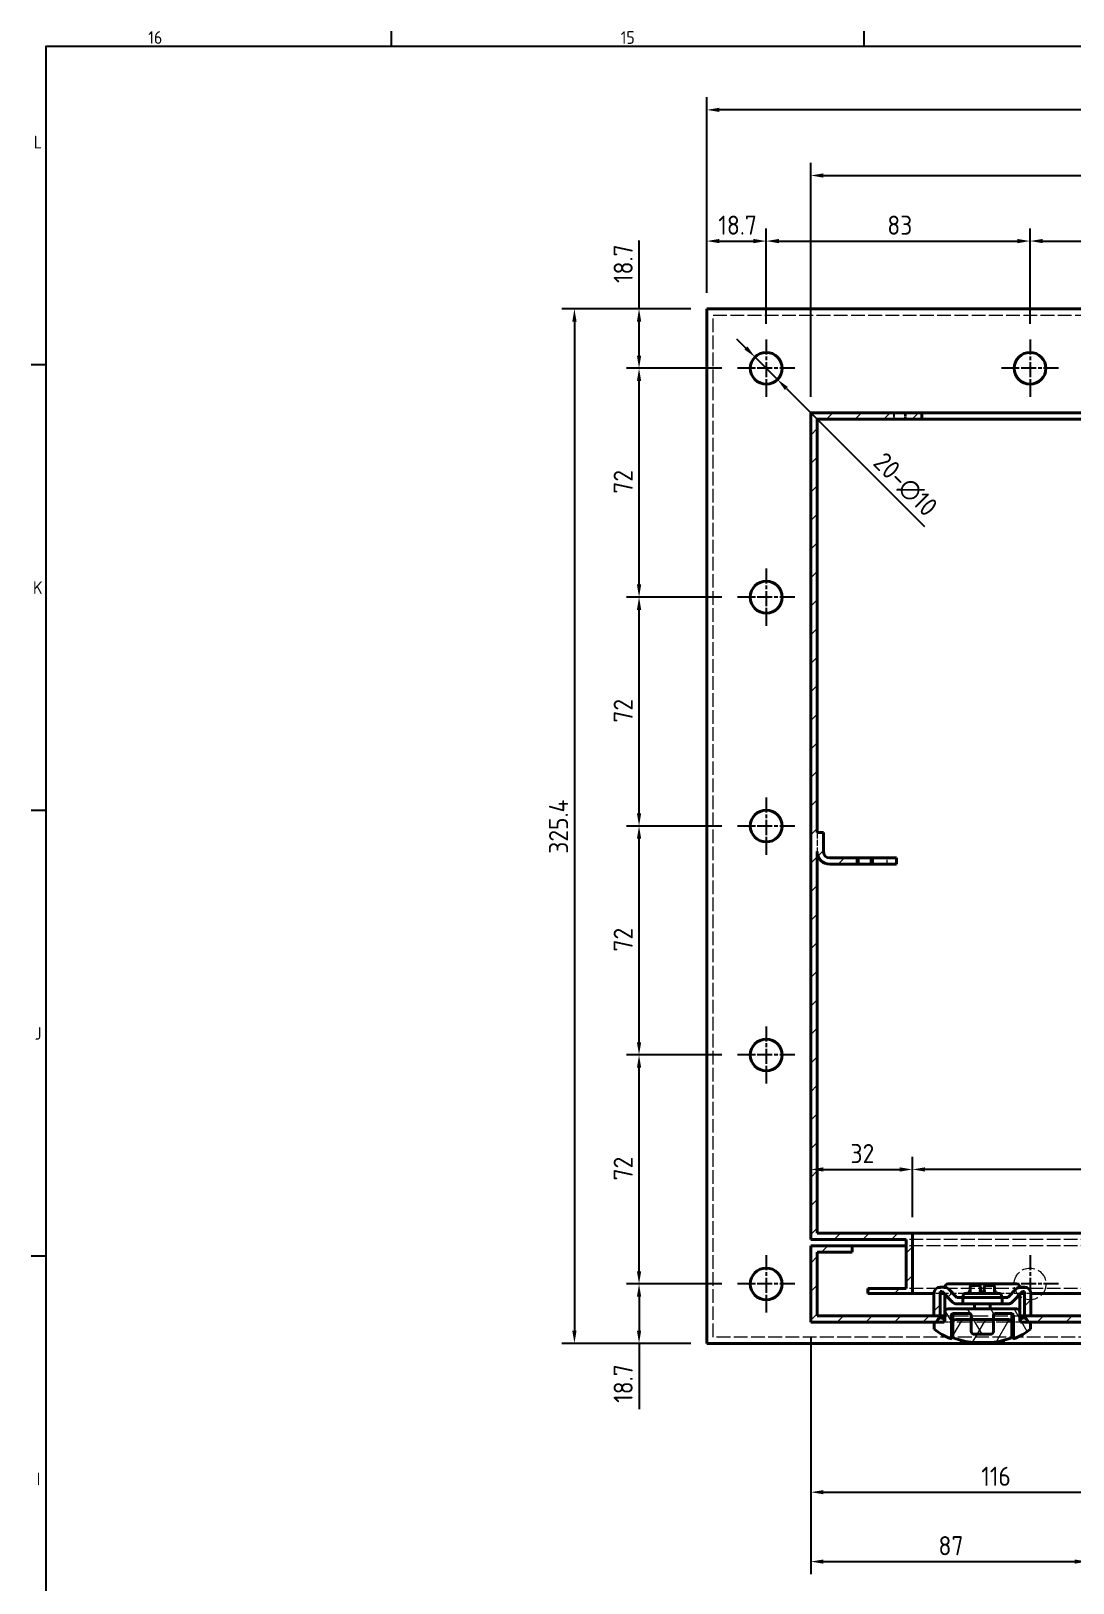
# Model space of a CAD drawing. Header units: millimetres. Extents: x 0 to 2378, y 0 to 1682.
# Drawn here: x 35.2 to 363, y 1158.7 to 1646.8 of the extents above; entities that cross this region are included whole.
import ezdxf

# ---------------------------------------------------------------- set-up
doc = ezdxf.new("R2010")
doc.units = ezdxf.units.MM
doc.header["$LTSCALE"] = 2
doc.linetypes.add('CHAIN', pattern=[0.3543, 0.2362, -0.0295, 0.0591, -0.0295])
doc.linetypes.add('DASHED', pattern=[0.2067, 0.1654, -0.0413])
doc.layers.get('0').update_dxf_attribs({"color": 3, "lineweight": 25})
for name, color, linetype, lineweight in [('가려진 것(ISO)', 2, 'DASHED', 18), ('가시적인 것(ISO)', 3, 'Continuous', 40), ('가시적인 좁은 것(ISO)', 3, 'Continuous', 35), ('경계(ISO)', 7, 'Continuous', 25), ('중심 표식(ISO)', 1, 'Continuous', 25), ('치수(ISO)', 2, 'Continuous', 25), ('해치(ISO)', 7, 'Continuous', 18)]:
    doc.layers.add(name, color=color, linetype=linetype, lineweight=lineweight)
doc.styles.add('문자 텍스트_PSTEK_POSCO', font='isocp.shx')
doc.styles.add('치수 텍스트_PSTEK_POSCO', font='isocp.shx')
doc.dimstyles.new('치수_PSTEK_POSCO', dxfattribs={"dimscale": 2, "dimtxt": 3, "dimasz": 2, "dimexe": 2, "dimexo": 2.5, "dimgap": 1, "dimtad": 1, "dimrnd": 1e-08, "dimdsep": 46, "dimtxsty": '치수 텍스트_PSTEK_POSCO', "dimcen": 0.09, "dimdle": 10, "dimclrd": 7, "dimclre": 7, "dimclrt": 2, "dimadec": 1, "dimazin": 2, "dimtfac": 1, "dimtmove": 0, "dimatfit": 3, "dimfxl": 0, "dimtolj": 1, "dimlwd": -1, "dimlwe": -1, "dimarcsym": 0})
pattern_1 = [(45, (0, 0), (-4.490128, 4.490128), [])]

# ---------------------------------------------------------------- blocks, each defined once
blk = doc.blocks.new('경계 Default Border')
at = {"layer": '경계(ISO)'}
for p, q in [((74.31, 821), (74.31, 823.4)), ((148.63, 821), (148.63, 823.4)), ((20, 770.92), (17.6, 770.92)), ((20, 700.83), (17.6, 700.83)), ((20, 630.75), (17.6, 630.75))]:
    blk.add_line(p, q, dxfattribs=at)
at = {"layer": '경계(ISO)', "flags": 128}
blk.add_lwpolyline([(20, 20), (20, 821), (1169, 821), (1169, 20), (20, 20)], dxfattribs=at)
at = {"layer": '경계(ISO)', "color": 2, "char_height": 2, "attachment_point": 7, "style": '문자 텍스트_PSTEK_POSCO'}
for s, insert in [('16', (36.04, 821.38)), ('15', (110.35, 821.38)), ('L', (18.03, 804.94)), ('K', (17.92, 734.87)), ('J', (18.16, 664.77)), ('I', (18.48, 594.71))]:
    blk.add_mtext(s, dxfattribs=dict(at, insert=insert))
blk = doc.blocks.new('*D29')
at = {"layer": 'Defpoints', "color": 0, "transparency": 16777216}
for p in [(280.47, 1240.74), (396.47, 1220.74), (396.47, 1187.23)]:
    blk.add_point(p, dxfattribs=at)
at = {"layer": '치수(ISO)', "color": 7, "transparency": 16777216}
for p, q in [((280.47, 1235.74), (280.47, 1183.23)), ((396.47, 1215.74), (396.47, 1183.23)), ((284.47, 1187.23), (392.47, 1187.23))]:
    blk.add_line(p, q, dxfattribs=at)
for points in [[(284.47, 1187.89), (284.47, 1186.56), (280.47, 1187.23)], [(392.47, 1187.89), (392.47, 1186.56), (396.47, 1187.23)]]:
    blk.add_solid(points, dxfattribs=at)
at = {"layer": '치수(ISO)', "color": 2, "transparency": 16777216, "insert": (334.12, 1192.23), "char_height": 6, "attachment_point": 4, "style": '치수 텍스트_PSTEK_POSCO'}
blk.add_mtext('\\A1;116', dxfattribs=at)
blk = doc.blocks.new('*D31')
at = {"layer": 'Defpoints', "color": 0, "transparency": 16777216}
for p in [(312.47, 1288.74), (312.47, 1268.74), (718.47, 1268.74)]:
    blk.add_point(p, dxfattribs=at)
at = {"layer": '치수(ISO)', "color": 7, "transparency": 16777216}
for p, q in [((312.47, 1273.74), (312.47, 1292.74)), ((714.47, 1288.74), (316.47, 1288.74)), ((718.47, 1273.74), (718.47, 1292.74))]:
    blk.add_line(p, q, dxfattribs=at)
for points in [[(316.47, 1289.41), (316.47, 1288.07), (312.47, 1288.74)], [(714.47, 1289.41), (714.47, 1288.07), (718.47, 1288.74)]]:
    blk.add_solid(points, dxfattribs=at)
at = {"layer": '치수(ISO)', "color": 2, "transparency": 16777216, "insert": (509.62, 1293.74), "char_height": 6, "attachment_point": 4, "style": '치수 텍스트_PSTEK_POSCO'}
blk.add_mtext('\\A1;406', dxfattribs=at)
blk = doc.blocks.new('*D32')
at = {"layer": 'Defpoints', "color": 0, "transparency": 16777216}
for p in [(280.47, 1288.74), (312.47, 1288.74), (312.47, 1268.74)]:
    blk.add_point(p, dxfattribs=at)
at = {"layer": '치수(ISO)', "color": 7, "transparency": 16777216}
for p, q in [((284.47, 1288.74), (308.47, 1288.74)), ((312.47, 1273.74), (312.47, 1292.74))]:
    blk.add_line(p, q, dxfattribs=at)
for points in [[(284.47, 1289.41), (284.47, 1288.07), (280.47, 1288.74)], [(308.47, 1289.41), (308.47, 1288.07), (312.47, 1288.74)]]:
    blk.add_solid(points, dxfattribs=at)
at = {"layer": '치수(ISO)', "color": 2, "transparency": 16777216, "insert": (292.99, 1293.74), "char_height": 6, "attachment_point": 4, "style": '치수 텍스트_PSTEK_POSCO'}
blk.add_mtext('\\A1;32', dxfattribs=at)
blk = doc.blocks.new('*D38')
at = {"layer": 'Defpoints', "color": 0, "transparency": 16777216}
for p in [(280.47, 1240.74), (367.47, 1211.74), (367.47, 1165.4)]:
    blk.add_point(p, dxfattribs=at)
at = {"layer": '치수(ISO)', "color": 7, "transparency": 16777216}
for p, q in [((280.47, 1235.74), (280.47, 1161.4)), ((367.47, 1206.74), (367.47, 1161.4)), ((284.47, 1165.4), (363.47, 1165.4))]:
    blk.add_line(p, q, dxfattribs=at)
for points in [[(284.47, 1166.07), (284.47, 1164.74), (280.47, 1165.4)], [(363.47, 1166.07), (363.47, 1164.74), (367.47, 1165.4)]]:
    blk.add_solid(points, dxfattribs=at)
at = {"layer": '치수(ISO)', "color": 2, "transparency": 16777216, "insert": (320.67, 1170.4), "char_height": 6, "attachment_point": 4, "style": '치수 텍스트_PSTEK_POSCO'}
blk.add_mtext('\\A1;87', dxfattribs=at)
blk = doc.blocks.new('*D89')
at = {"layer": 'Defpoints', "color": 0, "transparency": 16777216}
for p in [(226.47, 1559.44), (247.77, 1559.44), (257.47, 1540.74)]:
    blk.add_point(p, dxfattribs=at)
at = {"layer": '치수(ISO)', "color": 7, "transparency": 16777216}
for p, q in [((226.47, 1559.44), (226.47, 1580.94)), ((242.77, 1559.44), (222.47, 1559.44)), ((226.47, 1544.74), (226.47, 1555.44)), ((252.47, 1540.74), (222.47, 1540.74))]:
    blk.add_line(p, q, dxfattribs=at)
for points in [[(225.8, 1555.44), (227.14, 1555.44), (226.47, 1559.44)], [(225.8, 1544.74), (227.14, 1544.74), (226.47, 1540.74)]]:
    blk.add_solid(points, dxfattribs=at)
at = {"layer": '치수(ISO)', "color": 2, "transparency": 16777216, "insert": (221.47, 1567.54), "char_height": 6, "attachment_point": 4, "rotation": 90, "style": '치수 텍스트_PSTEK_POSCO'}
blk.add_mtext('\\A1;18.7', dxfattribs=at)
blk = doc.blocks.new('*D90')
at = {"layer": 'Defpoints', "color": 0, "transparency": 16777216}
for p in [(226.47, 1540.74), (257.47, 1540.74), (257.47, 1468.74)]:
    blk.add_point(p, dxfattribs=at)
at = {"layer": '치수(ISO)', "color": 7, "transparency": 16777216}
for p, q in [((252.47, 1540.74), (222.47, 1540.74)), ((226.47, 1472.74), (226.47, 1536.74)), ((252.47, 1468.74), (222.47, 1468.74))]:
    blk.add_line(p, q, dxfattribs=at)
for points in [[(225.8, 1536.74), (227.14, 1536.74), (226.47, 1540.74)], [(225.8, 1472.74), (227.14, 1472.74), (226.47, 1468.74)]]:
    blk.add_solid(points, dxfattribs=at)
at = {"layer": '치수(ISO)', "color": 2, "transparency": 16777216, "insert": (221.47, 1501.28), "char_height": 6, "attachment_point": 4, "rotation": 90, "style": '치수 텍스트_PSTEK_POSCO'}
blk.add_mtext('\\A1;72', dxfattribs=at)
blk = doc.blocks.new('*D91')
at = {"layer": 'Defpoints', "color": 0, "transparency": 16777216}
for p in [(226.47, 1468.74), (257.47, 1468.74), (257.47, 1396.74)]:
    blk.add_point(p, dxfattribs=at)
at = {"layer": '치수(ISO)', "color": 7, "transparency": 16777216}
for p, q in [((252.47, 1468.74), (222.47, 1468.74)), ((226.47, 1400.74), (226.47, 1464.74)), ((252.47, 1396.74), (222.47, 1396.74))]:
    blk.add_line(p, q, dxfattribs=at)
for points in [[(225.8, 1464.74), (227.14, 1464.74), (226.47, 1468.74)], [(225.8, 1400.74), (227.14, 1400.74), (226.47, 1396.74)]]:
    blk.add_solid(points, dxfattribs=at)
at = {"layer": '치수(ISO)', "color": 2, "transparency": 16777216, "insert": (221.47, 1429.28), "char_height": 6, "attachment_point": 4, "rotation": 90, "style": '치수 텍스트_PSTEK_POSCO'}
blk.add_mtext('\\A1;72', dxfattribs=at)
blk = doc.blocks.new('*D92')
at = {"layer": 'Defpoints', "color": 0, "transparency": 16777216}
for p in [(226.47, 1396.74), (257.47, 1396.74), (257.47, 1324.74)]:
    blk.add_point(p, dxfattribs=at)
at = {"layer": '치수(ISO)', "color": 7, "transparency": 16777216}
for p, q in [((252.47, 1396.74), (222.47, 1396.74)), ((226.47, 1328.74), (226.47, 1392.74)), ((252.47, 1324.74), (222.47, 1324.74))]:
    blk.add_line(p, q, dxfattribs=at)
for points in [[(225.8, 1392.74), (227.14, 1392.74), (226.47, 1396.74)], [(225.8, 1328.74), (227.14, 1328.74), (226.47, 1324.74)]]:
    blk.add_solid(points, dxfattribs=at)
at = {"layer": '치수(ISO)', "color": 2, "transparency": 16777216, "insert": (221.47, 1357.28), "char_height": 6, "attachment_point": 4, "rotation": 90, "style": '치수 텍스트_PSTEK_POSCO'}
blk.add_mtext('\\A1;72', dxfattribs=at)
blk = doc.blocks.new('*D93')
at = {"layer": 'Defpoints', "color": 0, "transparency": 16777216}
for p in [(226.47, 1324.74), (257.47, 1324.74), (257.47, 1252.74)]:
    blk.add_point(p, dxfattribs=at)
at = {"layer": '치수(ISO)', "color": 7, "transparency": 16777216}
for p, q in [((252.47, 1324.74), (222.47, 1324.74)), ((226.47, 1256.74), (226.47, 1320.74)), ((252.47, 1252.74), (222.47, 1252.74))]:
    blk.add_line(p, q, dxfattribs=at)
for points in [[(225.8, 1320.74), (227.14, 1320.74), (226.47, 1324.74)], [(225.8, 1256.74), (227.14, 1256.74), (226.47, 1252.74)]]:
    blk.add_solid(points, dxfattribs=at)
at = {"layer": '치수(ISO)', "color": 2, "transparency": 16777216, "insert": (221.47, 1285.28), "char_height": 6, "attachment_point": 4, "rotation": 90, "style": '치수 텍스트_PSTEK_POSCO'}
blk.add_mtext('\\A1;72', dxfattribs=at)
blk = doc.blocks.new('*D94')
at = {"layer": 'Defpoints', "color": 0, "transparency": 16777216}
for p in [(226.47, 1252.74), (257.47, 1252.74), (247.77, 1234.04)]:
    blk.add_point(p, dxfattribs=at)
at = {"layer": '치수(ISO)', "color": 7, "transparency": 16777216}
for p, q in [((252.47, 1252.74), (222.47, 1252.74)), ((226.47, 1248.74), (226.47, 1238.04)), ((242.77, 1234.04), (222.47, 1234.04)), ((226.47, 1234.04), (226.47, 1213.33))]:
    blk.add_line(p, q, dxfattribs=at)
for points in [[(225.8, 1248.74), (227.14, 1248.74), (226.47, 1252.74)], [(225.8, 1238.04), (227.14, 1238.04), (226.47, 1234.04)]]:
    blk.add_solid(points, dxfattribs=at)
at = {"layer": '치수(ISO)', "color": 2, "transparency": 16777216, "insert": (221.47, 1215.33), "char_height": 6, "attachment_point": 4, "rotation": 90, "style": '치수 텍스트_PSTEK_POSCO'}
blk.add_mtext('\\A1;18.7', dxfattribs=at)
blk = doc.blocks.new('*D95')
at = {"layer": 'Defpoints', "color": 0, "transparency": 16777216}
for p in [(266.47, 1580.74), (247.77, 1559.44), (266.47, 1549.74)]:
    blk.add_point(p, dxfattribs=at)
at = {"layer": '치수(ISO)', "color": 7, "transparency": 16777216}
for p, q in [((247.77, 1564.44), (247.77, 1584.74)), ((266.47, 1554.74), (266.47, 1584.74)), ((251.77, 1580.74), (262.47, 1580.74))]:
    blk.add_line(p, q, dxfattribs=at)
for points in [[(251.77, 1581.41), (251.77, 1580.07), (247.77, 1580.74)], [(262.47, 1581.41), (262.47, 1580.07), (266.47, 1580.74)]]:
    blk.add_solid(points, dxfattribs=at)
at = {"layer": '치수(ISO)', "color": 2, "transparency": 16777216, "insert": (251.4, 1585.74), "char_height": 6, "attachment_point": 4, "style": '치수 텍스트_PSTEK_POSCO'}
blk.add_mtext('\\A1;18.7', dxfattribs=at)
blk = doc.blocks.new('*D96')
at = {"layer": 'Defpoints', "color": 0, "transparency": 16777216}
for p in [(349.47, 1580.74), (266.47, 1549.74), (349.47, 1549.74)]:
    blk.add_point(p, dxfattribs=at)
at = {"layer": '치수(ISO)', "color": 7, "transparency": 16777216}
for p, q in [((266.47, 1554.74), (266.47, 1584.74)), ((349.47, 1554.74), (349.47, 1584.74)), ((270.47, 1580.74), (345.47, 1580.74))]:
    blk.add_line(p, q, dxfattribs=at)
for points in [[(270.47, 1581.41), (270.47, 1580.07), (266.47, 1580.74)], [(345.47, 1581.41), (345.47, 1580.07), (349.47, 1580.74)]]:
    blk.add_solid(points, dxfattribs=at)
at = {"layer": '치수(ISO)', "color": 2, "transparency": 16777216, "insert": (304.56, 1585.74), "char_height": 6, "attachment_point": 4, "style": '치수 텍스트_PSTEK_POSCO'}
blk.add_mtext('\\A1;83', dxfattribs=at)
blk = doc.blocks.new('*D97')
at = {"layer": 'Defpoints', "color": 0, "transparency": 16777216}
for p in [(432.47, 1580.74), (349.47, 1549.74), (432.47, 1540.74)]:
    blk.add_point(p, dxfattribs=at)
at = {"layer": '치수(ISO)', "color": 7, "transparency": 16777216}
for p, q in [((349.47, 1554.74), (349.47, 1584.74)), ((432.47, 1545.74), (432.47, 1584.74)), ((353.47, 1580.74), (428.47, 1580.74))]:
    blk.add_line(p, q, dxfattribs=at)
for points in [[(353.47, 1581.41), (353.47, 1580.07), (349.47, 1580.74)], [(428.47, 1581.41), (428.47, 1580.07), (432.47, 1580.74)]]:
    blk.add_solid(points, dxfattribs=at)
at = {"layer": '치수(ISO)', "color": 2, "transparency": 16777216, "insert": (387.56, 1585.74), "char_height": 6, "attachment_point": 4, "style": '치수 텍스트_PSTEK_POSCO'}
blk.add_mtext('\\A1;83', dxfattribs=at)
blk = doc.blocks.new('*D103')
at = {"layer": 'Defpoints', "color": 0, "transparency": 16777216}
for p in [(247.77, 1559.44), (206.14, 1234.04), (247.77, 1234.04)]:
    blk.add_point(p, dxfattribs=at)
at = {"layer": '치수(ISO)', "color": 7, "transparency": 16777216}
for p, q in [((242.77, 1559.44), (202.14, 1559.44)), ((206.14, 1555.44), (206.14, 1238.04)), ((242.77, 1234.04), (202.14, 1234.04))]:
    blk.add_line(p, q, dxfattribs=at)
for points in [[(205.47, 1555.44), (206.81, 1555.44), (206.14, 1559.44)], [(205.47, 1238.04), (206.81, 1238.04), (206.14, 1234.04)]]:
    blk.add_solid(points, dxfattribs=at)
at = {"layer": '치수(ISO)', "color": 2, "transparency": 16777216, "insert": (201.14, 1388.04), "char_height": 6, "attachment_point": 4, "rotation": 90, "style": '치수 텍스트_PSTEK_POSCO'}
blk.add_mtext('\\A1;325.4', dxfattribs=at)
blk = doc.blocks.new('*D104')
at = {"layer": 'Defpoints', "color": 0, "transparency": 16777216}
for p in [(247.77, 1622.01), (247.77, 1559.44), (783.17, 1559.44)]:
    blk.add_point(p, dxfattribs=at)
at = {"layer": '치수(ISO)', "color": 7, "transparency": 16777216}
for p, q in [((247.77, 1564.44), (247.77, 1626.01)), ((783.17, 1564.44), (783.17, 1626.01)), ((779.17, 1622.01), (251.77, 1622.01))]:
    blk.add_line(p, q, dxfattribs=at)
for points in [[(251.77, 1622.67), (251.77, 1621.34), (247.77, 1622.01)], [(779.17, 1622.67), (779.17, 1621.34), (783.17, 1622.01)]]:
    blk.add_solid(points, dxfattribs=at)
at = {"layer": '치수(ISO)', "color": 2, "transparency": 16777216, "insert": (506.77, 1627.01), "char_height": 6, "attachment_point": 4, "style": '치수 텍스트_PSTEK_POSCO'}
blk.add_mtext('\\A1;535.4', dxfattribs=at)
blk = doc.blocks.new('*D108')
at = {"layer": 'Defpoints', "color": 0, "transparency": 16777216}
for p in [(262.93, 1544.28), (270, 1537.2)]:
    blk.add_point(p, dxfattribs=at)
at = {"layer": '치수(ISO)', "color": 7, "transparency": 16777216}
for p, q in [((260.1, 1547.1), (257.28, 1549.93)), ((262.93, 1544.28), (270, 1537.2)), ((272.83, 1534.38), (316.25, 1490.96))]:
    blk.add_line(p, q, dxfattribs=at)
for points in [[(260.58, 1547.58), (259.63, 1546.63), (262.93, 1544.28)], [(273.3, 1534.85), (272.36, 1533.9), (270, 1537.2)]]:
    blk.add_solid(points, dxfattribs=at)
at = {"layer": '치수(ISO)', "color": 2, "transparency": 16777216, "insert": (301.71, 1512.57), "char_height": 6, "attachment_point": 4, "rotation": 315, "style": '치수 텍스트_PSTEK_POSCO'}
blk.add_mtext('\\A1;20-∅10', dxfattribs=at)
blk = doc.blocks.new('*D117')
at = {"layer": 'Defpoints', "color": 0, "transparency": 16777216}
for p in [(750.47, 1601.36), (280.47, 1526.74), (750.47, 1526.74)]:
    blk.add_point(p, dxfattribs=at)
at = {"layer": '치수(ISO)', "color": 7, "transparency": 16777216}
for p, q in [((280.47, 1531.74), (280.47, 1605.36)), ((284.47, 1601.36), (746.47, 1601.36)), ((750.47, 1531.74), (750.47, 1605.36))]:
    blk.add_line(p, q, dxfattribs=at)
for points in [[(284.47, 1602.03), (284.47, 1600.7), (280.47, 1601.36)], [(746.47, 1602.03), (746.47, 1600.7), (750.47, 1601.36)]]:
    blk.add_solid(points, dxfattribs=at)
at = {"layer": '치수(ISO)', "color": 2, "transparency": 16777216, "insert": (509.77, 1606.36), "char_height": 6, "attachment_point": 4, "style": '치수 텍스트_PSTEK_POSCO'}
blk.add_mtext('\\A1;470', dxfattribs=at)

msp = doc.modelspace()

# ---------------------------------------------------------------- hatches: boundary and pattern name
at = {"layer": '해치(ISO)'}
h = msp.add_hatch(dxfattribs=at)
h.set_pattern_fill('ANSI31', color=256, scale=50.8, style=0)
h.set_pattern_definition(pattern_1)
edge = h.paths.add_edge_path()
edge.add_line((720.4684, 1266.74), (750.4684, 1266.74))
edge.add_line((750.4684, 1266.74), (750.4684, 1406.74))
edge.add_line((750.4684, 1406.74), (748.4684, 1406.74))
edge.add_line((748.4684, 1406.74), (748.4684, 1394.74))
edge.add_line((748.4684, 1394.74), (746.4684, 1394.74))
edge.add_line((746.4684, 1394.74), (746.4684, 1388.74))
edge.add_ellipse((744.4684, 1388.74), major_axis=(2, 0), ratio=1, start_angle=270, end_angle=360, ccw=False)
edge.add_line((744.4684, 1386.74), (735.5354, 1386.74))
edge.add_line((735.5354, 1386.74), (735.5354, 1384.74))
edge.add_line((735.5354, 1384.74), (744.4684, 1384.74))
edge.add_ellipse((744.4684, 1388.74), major_axis=(0, -4), ratio=1, start_angle=0, end_angle=90)
edge.add_line((748.4684, 1388.74), (748.4684, 1268.74))
edge.add_line((748.4684, 1268.74), (718.4684, 1268.74))
edge.add_line((718.4684, 1268.74), (718.4684, 1249.74))
edge.add_line((718.4684, 1249.74), (732.4684, 1249.74))
edge.add_line((732.4684, 1249.74), (732.4684, 1251.34))
edge.add_line((732.4684, 1251.34), (720.4684, 1251.34))
edge.add_line((720.4684, 1251.34), (720.4684, 1266.74))
edge = h.paths.add_edge_path()
edge.add_line((280.4684, 1266.74), (310.4684, 1266.74))
edge.add_line((310.4684, 1266.74), (310.4684, 1251.34))
edge.add_line((310.4684, 1251.34), (298.4684, 1251.34))
edge.add_line((298.4684, 1251.34), (298.4684, 1249.74))
edge.add_line((298.4684, 1249.74), (312.4684, 1249.74))
edge.add_line((312.4684, 1249.74), (312.4684, 1268.74))
edge.add_line((312.4684, 1268.74), (282.4684, 1268.74))
edge.add_line((282.4684, 1268.74), (282.4684, 1388.74))
edge.add_ellipse((286.4684, 1388.74), major_axis=(-4, 0), ratio=1, start_angle=0, end_angle=90)
edge.add_line((286.4684, 1384.74), (295.4014, 1384.74))
edge.add_line((295.4014, 1384.74), (295.4014, 1386.74))
edge.add_line((295.4014, 1386.74), (286.4684, 1386.74))
edge.add_ellipse((286.4684, 1388.74), major_axis=(0, -2), ratio=1, start_angle=270, end_angle=360, ccw=False)
edge.add_line((284.4684, 1388.74), (284.4684, 1394.74))
edge.add_line((284.4684, 1394.74), (282.4684, 1394.74))
edge.add_line((282.4684, 1394.74), (282.4684, 1524.74))
edge.add_line((282.4684, 1524.74), (315.4684, 1524.74))
edge.add_line((315.4684, 1524.74), (315.4684, 1526.74))
edge.add_line((315.4684, 1526.74), (280.4684, 1526.74))
edge.add_line((280.4684, 1526.74), (280.4684, 1266.74))
h.paths.add_polyline_path([(750.4684, 1526.74), (715.4684, 1526.74), (715.4684, 1524.74), (748.4684, 1524.74), (748.4684, 1506.74), (750.4684, 1506.74)])
h.paths.add_polyline_path([(299.5354, 1384.74), (307.4684, 1384.74), (307.4684, 1386.74), (299.5354, 1386.74)])
h.paths.add_polyline_path([(723.4684, 1384.74), (731.4014, 1384.74), (731.4014, 1386.74), (723.4684, 1386.74)])
h.paths.add_polyline_path([(382.4684, 1236.74), (382.4684, 1238.74), (367.4684, 1238.74), (367.4684, 1211.74), (413.831, 1211.74), (414.6484, 1211.74), (416.9684, 1211.74), (416.9684, 1212.546), (416.9684, 1213.74), (369.4684, 1213.74), (369.4684, 1236.74)])
h.paths.add_polyline_path([(717.4684, 1213.74), (670.4684, 1213.74), (670.4684, 1211.74), (719.4684, 1211.74), (719.4684, 1238.74), (717.4684, 1238.74)])
h.paths.add_polyline_path([(465.4684, 1213.74), (440.9684, 1213.74), (440.9684, 1212.546), (440.9684, 1211.74), (443.2884, 1211.74), (444.1059, 1211.74), (465.4684, 1211.74)])
h.paths.add_polyline_path([(322.4684, 1242.74), (321.2184, 1242.74), (319.2184, 1242.74), (282.4684, 1242.74), (282.4684, 1262.74), (293.4684, 1262.74), (293.4684, 1264.74), (280.4684, 1264.74), (280.4684, 1240.74), (319.331, 1240.74), (320.1484, 1240.74), (322.4684, 1240.74), (322.4684, 1241.546)])
h.paths.add_polyline_path([(384.4684, 1220.74), (396.4684, 1220.74), (396.4684, 1226.74), (396.4684, 1240.74), (398.4684, 1240.74), (462.9684, 1240.74), (462.9684, 1242.74), (349.7184, 1242.74), (347.7184, 1242.74), (346.4684, 1242.74), (346.4684, 1241.546), (346.4684, 1240.74), (348.7884, 1240.74), (349.6059, 1240.74), (394.4684, 1240.74), (394.4684, 1222.74), (384.4684, 1222.74)])
h.paths.add_polyline_path([(690.4684, 1220.74), (702.4684, 1220.74), (702.4684, 1222.74), (692.4684, 1222.74), (692.4684, 1240.74), (750.4684, 1240.74), (750.4684, 1264.74), (737.4684, 1264.74), (737.4684, 1262.74), (748.4684, 1262.74), (748.4684, 1242.74), (672.9684, 1242.74), (672.9684, 1240.74), (690.4684, 1240.74)])
h = msp.add_hatch(dxfattribs=at)
h.set_pattern_fill('ANSI31', color=256, scale=50.8, style=0)
h.set_pattern_definition(pattern_1)
edge = h.paths.add_edge_path()
edge.add_line((328.2838, 1248.44), (326.4684, 1248.44))
edge.add_line((326.4684, 1248.44), (323.806, 1251.1434))
edge.add_ellipse((322.3811, 1249.74), major_axis=(1.425, 1.4034), ratio=1, start_angle=0, end_angle=45.437327)
edge.add_line((322.3811, 1251.74), (321.2184, 1251.74))
edge.add_ellipse((321.2184, 1249.74), major_axis=(0, 2), ratio=1, start_angle=0, end_angle=89.999964)
edge.add_line((319.2184, 1249.74), (319.2184, 1242.74))
edge.add_line((319.2184, 1242.74), (321.2184, 1242.74))
edge.add_line((321.2184, 1242.74), (321.2184, 1250.3367))
edge.add_line((321.2184, 1250.3367), (321.7935, 1250.3367))
edge.add_line((321.7935, 1250.3367), (325.0435, 1247.0367))
edge.add_ellipse((326.4684, 1248.44), major_axis=(-1.425, -1.4034), ratio=1, start_angle=0, end_angle=45.437364)
edge.add_line((326.4684, 1246.44), (328.2838, 1246.44))
edge.add_line((328.2838, 1246.44), (328.2838, 1248.44))
edge = h.paths.add_edge_path()
edge.add_line((340.6531, 1246.44), (342.4684, 1246.44))
edge.add_ellipse((342.4684, 1248.44), major_axis=(0, -2), ratio=1, start_angle=0, end_angle=45.437364)
edge.add_line((343.8934, 1247.0367), (347.1434, 1250.3367))
edge.add_line((347.1434, 1250.3367), (347.7184, 1250.3367))
edge.add_line((347.7184, 1250.3367), (347.7184, 1242.74))
edge.add_line((347.7184, 1242.74), (349.7184, 1242.74))
edge.add_line((349.7184, 1242.74), (349.7184, 1249.74))
edge.add_ellipse((347.7184, 1249.74), major_axis=(2, 0), ratio=1, start_angle=0, end_angle=89.999964)
edge.add_line((347.7184, 1251.74), (346.5558, 1251.74))
edge.add_ellipse((346.5558, 1249.74), major_axis=(0, 2), ratio=1, start_angle=0, end_angle=45.437327)
edge.add_line((345.1309, 1251.1434), (342.4684, 1248.44))
edge.add_line((342.4684, 1248.44), (340.6531, 1248.44))
edge.add_line((340.6531, 1248.44), (340.6531, 1246.44))
h = msp.add_hatch(dxfattribs=at)
h.set_pattern_fill('ANSI31', color=256, scale=50.8, angle=75.000175, style=0)
h.set_pattern_definition([(120.0002, (0, 0), (-5.499252, -3.175017), [])])
edge = h.paths.add_edge_path()
edge.add_line((345.2418, 1244.89), (323.6951, 1244.89))
edge.add_ellipse((323.6951, 1243.89), major_axis=(0, 1), ratio=1, start_angle=0, end_angle=90)
edge.add_line((322.6951, 1243.89), (322.6951, 1241.1085))
edge.add_ellipse((321.4484, 1240.74), major_axis=(1.2467, 0.3684), ratio=1, start_angle=0, end_angle=21.850585)
edge.add_ellipse((321.4484, 1240.74), major_axis=(1.02, 0.806), ratio=1, start_angle=0, end_angle=141.68512)
edge.add_line((320.1484, 1240.74), (319.331, 1240.74))
edge.add_line((319.331, 1240.74), (319.331, 1238.4709))
edge.add_ellipse((334.4684, 1258.48), major_axis=(-15.1375, -20.0091), ratio=1, start_angle=0, end_angle=13.192007)
edge.add_ellipse((324.4184, 1235.8186), major_axis=(-0.1216, -0.2742), ratio=1, start_angle=0, end_angle=113.916534)
edge.add_line((324.7184, 1235.8186), (324.7184, 1242.89))
edge.add_ellipse((325.2184, 1242.89), major_axis=(-0.5, 0), ratio=1, start_angle=270, end_angle=360, ccw=False)
edge.add_line((325.2184, 1243.39), (330.4684, 1243.39))
edge.add_ellipse((330.4684, 1242.89), major_axis=(0, 0.5), ratio=1, start_angle=270, end_angle=360, ccw=False)
edge.add_line((330.9684, 1242.89), (330.9684, 1241.5709))
edge.add_line((330.9684, 1241.5709), (330.9684, 1237.89))
edge.add_ellipse((331.9684, 1237.89), major_axis=(-1, 0), ratio=1, start_angle=0, end_angle=90)
edge.add_line((331.9684, 1236.89), (336.9684, 1236.89))
edge.add_ellipse((336.9684, 1237.89), major_axis=(0, -1), ratio=1, start_angle=0, end_angle=90)
edge.add_line((337.9684, 1237.89), (337.9684, 1241.5709))
edge.add_line((337.9684, 1241.5709), (337.9684, 1242.89))
edge.add_ellipse((338.4684, 1242.89), major_axis=(-0.5, 0), ratio=1, start_angle=270, end_angle=360, ccw=False)
edge.add_line((338.4684, 1243.39), (343.7184, 1243.39))
edge.add_ellipse((343.7184, 1242.89), major_axis=(0, 0.5), ratio=1, start_angle=270, end_angle=360, ccw=False)
edge.add_line((344.2184, 1242.89), (344.2184, 1235.8186))
edge.add_ellipse((344.5184, 1235.8186), major_axis=(-0.3, 0), ratio=1, start_angle=0, end_angle=113.91635)
edge.add_ellipse((334.4684, 1258.48), major_axis=(10.1716, -22.9357), ratio=1, start_angle=0, end_angle=13.192007)
edge.add_line((349.6059, 1238.4709), (349.6059, 1240.74))
edge.add_line((349.6059, 1240.74), (348.7884, 1240.74))
edge.add_ellipse((347.4884, 1240.74), major_axis=(1.3, 0), ratio=1, start_angle=0, end_angle=141.68512)
edge.add_ellipse((347.4884, 1240.74), major_axis=(-1.02, 0.806), ratio=1, start_angle=0, end_angle=21.850585)
edge.add_line((346.2418, 1241.1085), (346.2418, 1243.89))
edge.add_ellipse((345.2418, 1243.89), major_axis=(1, 0), ratio=1, start_angle=0, end_angle=90)
h = msp.add_hatch(dxfattribs=at)
h.set_pattern_fill('ANSI31', color=256, scale=50.8, angle=14.999978, style=0)
h.set_pattern_definition([(60, (0, 0), (-5.49926, 3.175002), [])])
edge = h.paths.add_edge_path()
edge.add_ellipse((343.2184, 1236.1766), major_axis=(0.1762, -0.4679), ratio=1, start_angle=0, end_angle=69.353397)
edge.add_line((343.7184, 1236.1765), (343.7184, 1240.5709))
edge.add_ellipse((342.7184, 1240.5709), major_axis=(1, 0), ratio=1, start_angle=0, end_angle=90)
edge.add_line((342.7184, 1241.5709), (337.9684, 1241.5709))
edge.add_line((337.9684, 1241.5709), (330.9684, 1241.5709))
edge.add_line((330.9684, 1241.5709), (326.2184, 1241.5709))
edge.add_ellipse((326.2184, 1240.5709), major_axis=(0, 1), ratio=1, start_angle=0, end_angle=90)
edge.add_line((325.2184, 1240.5709), (325.2184, 1236.1766))
edge.add_ellipse((325.7184, 1236.1766), major_axis=(-0.5, 0), ratio=1, start_angle=0, end_angle=69.490916)
edge.add_ellipse((334.4684, 1259.5682), major_axis=(-8.9252, -23.8599), ratio=1, start_angle=0, end_angle=13.693922)
edge.add_line((331.4455, 1234.2736), (337.4914, 1234.2736))
edge.add_ellipse((334.4684, 1259.5682), major_axis=(3.023, -25.2946), ratio=1, start_angle=0, end_angle=13.696361)

# ---------------------------------------------------------------- linework, layer by layer
at = {"layer": '가려진 것(ISO)', "ltscale": 12.957587}
msp.add_line((249.7684, 1236.04), (249.7684, 1557.44), dxfattribs=at)
at = {"layer": '가려진 것(ISO)', "ltscale": 13.116713}
for p, q in [((249.7684, 1557.44), (781.1684, 1557.44)), ((781.1684, 1236.04), (249.7684, 1236.04))]:
    msp.add_line(p, q, dxfattribs=at)
at = {"layer": '가려진 것(ISO)', "ltscale": 1.904597}
for p, q in [((306.4684, 1526.74), (306.4684, 1524.74)), ((306.8474, 1524.74), (306.8474, 1526.74)), ((310.0894, 1524.74), (310.0894, 1526.74)), ((310.4684, 1524.74), (310.4684, 1526.74)), ((304.4684, 1384.74), (304.4684, 1386.74)), ((321.2184, 1249.74), (319.2184, 1249.74)), ((349.7184, 1249.74), (347.7184, 1249.74))]:
    msp.add_line(p, q, dxfattribs=at)
at = {"layer": '가려진 것(ISO)', "ltscale": 5.71399}
msp.add_line((282.4684, 1394.74), (282.4684, 1388.74), dxfattribs=at)
at = {"layer": '가려진 것(ISO)', "ltscale": 13.049678}
for p, q in [((720.4684, 1266.74), (310.4684, 1266.74)), ((720.4684, 1264.74), (310.4684, 1264.74)), ((720.4684, 1251.34), (310.4684, 1251.34))]:
    msp.add_line(p, q, dxfattribs=at)
at = {"layer": '가려진 것(ISO)', "ltscale": 6.273385}
for p, q in [((328.9684, 1249.74), (322.3811, 1249.74)), ((346.5558, 1249.74), (339.9684, 1249.74))]:
    msp.add_line(p, q, dxfattribs=at)
at = {"layer": '가려진 것(ISO)', "ltscale": 2.142684}
for p, q in [((324.7184, 1240.74), (322.4684, 1240.74)), ((346.4684, 1240.74), (344.2184, 1240.74))]:
    msp.add_line(p, q, dxfattribs=at)
at = {"layer": '가려진 것(ISO)', "ltscale": 1.926791}
for p, q in [((322.6951, 1242.74), (324.7184, 1242.74)), ((344.2184, 1242.74), (346.2418, 1242.74))]:
    msp.add_line(p, q, dxfattribs=at)
at = {"layer": '가려진 것(ISO)', "ltscale": 14.916949}
for p, q in [((325.2184, 1242.74), (343.7184, 1242.74)), ((343.7184, 1240.74), (325.2184, 1240.74))]:
    msp.add_line(p, q, dxfattribs=at)
at = {"layer": '가려진 것(ISO)', "ltscale": 15.087856}
msp.add_line((328.2311, 1234.04), (340.7058, 1234.04), dxfattribs=at)
at = {"layer": '가려진 것(ISO)', "ltscale": 12.665669}
msp.add_circle((349.4684, 1252.74), 5, dxfattribs=at)
at = {"layer": '가시적인 것(ISO)'}
for p, q in [((783.1684, 1559.44), (247.7684, 1559.44)), ((247.7684, 1559.44), (247.7684, 1234.04)), ((280.4684, 1526.74), (280.4684, 1266.74)), ((315.4684, 1526.74), (280.4684, 1526.74)), ((282.4684, 1394.74), (282.4684, 1524.74)), ((282.4684, 1524.74), (315.4684, 1524.74)), ((315.4684, 1524.74), (315.4684, 1526.74)), ((315.4684, 1526.74), (715.4684, 1526.74)), ((715.4684, 1524.74), (315.4684, 1524.74)), ((284.4684, 1394.74), (282.4684, 1394.74)), ((284.4684, 1388.74), (284.4684, 1394.74)), ((282.4684, 1268.74), (282.4684, 1388.74)), ((295.4014, 1386.74), (286.4684, 1386.74)), ((295.4014, 1384.74), (295.4014, 1386.74)), ((295.4014, 1386.74), (299.5354, 1386.74)), ((299.5354, 1386.74), (299.5354, 1384.74)), ((307.4684, 1386.74), (299.5354, 1386.74)), ((307.4684, 1384.74), (307.4684, 1386.74)), ((286.4684, 1384.74), (295.4014, 1384.74)), ((299.5354, 1384.74), (295.4014, 1384.74)), ((299.5354, 1384.74), (307.4684, 1384.74)), ((280.4684, 1266.74), (310.4684, 1266.74)), ((293.4684, 1264.74), (280.4684, 1264.74)), ((280.4684, 1264.74), (280.4684, 1240.74)), ((312.4684, 1268.74), (282.4684, 1268.74)), ((293.4684, 1262.74), (293.4684, 1264.74)), ((310.4684, 1264.74), (293.4684, 1264.74)), ((310.4684, 1266.74), (310.4684, 1251.34)), ((312.4684, 1249.74), (312.4684, 1268.74)), ((718.4684, 1268.74), (312.4684, 1268.74)), ((282.4684, 1242.74), (282.4684, 1262.74)), ((282.4684, 1262.74), (293.4684, 1262.74)), ((310.4684, 1251.34), (298.4684, 1251.34)), ((298.4684, 1251.34), (298.4684, 1249.74)), ((298.4684, 1249.74), (312.4684, 1249.74)), ((319.2184, 1249.74), (312.4684, 1249.74)), ((319.2184, 1249.74), (319.2184, 1242.74)), ((322.3811, 1251.74), (321.2184, 1251.74)), ((321.2184, 1242.74), (321.2184, 1250.3367)), ((321.2184, 1250.3367), (321.7935, 1250.3367)), ((322.3811, 1249.74), (321.2184, 1249.74)), ((321.7935, 1250.3367), (325.0435, 1247.0367)), ((322.6951, 1251.7152), (322.6951, 1251.74)), ((345.2418, 1252.74), (323.6951, 1252.74)), ((326.4684, 1248.44), (323.806, 1251.1434)), ((339.9684, 1249.74), (328.9684, 1249.74)), ((330.0517, 1250.24), (329.9847, 1250.24)), ((329.9847, 1250.24), (329.9847, 1249.74)), ((330.6868, 1250.24), (330.0517, 1250.24)), ((330.6198, 1251.74), (330.6198, 1250.24)), ((331.1198, 1252.24), (332.4766, 1252.24)), ((332.4766, 1252.24), (333.3684, 1252.24)), ((335.5684, 1250.24), (333.3684, 1250.24)), ((333.8684, 1250.24), (333.8684, 1251.74)), ((335.0684, 1251.74), (335.0684, 1250.24)), ((335.5684, 1252.24), (336.4603, 1252.24)), ((336.4603, 1252.24), (337.8171, 1252.24)), ((338.8852, 1250.24), (338.2501, 1250.24)), ((338.3171, 1250.24), (338.3171, 1251.74)), ((338.9522, 1250.24), (338.8852, 1250.24)), ((338.9522, 1250.24), (338.9522, 1249.74)), ((345.1309, 1251.1434), (342.4684, 1248.44)), ((343.8934, 1247.0367), (347.1434, 1250.3367)), ((346.2418, 1251.74), (346.2418, 1251.7152)), ((347.7184, 1251.74), (346.5558, 1251.74)), ((347.7184, 1249.74), (346.5558, 1249.74)), ((347.1434, 1250.3367), (347.7184, 1250.3367)), ((347.7184, 1250.3367), (347.7184, 1242.74)), ((438.4684, 1249.74), (349.7184, 1249.74)), ((349.7184, 1242.74), (349.7184, 1249.74)), ((322.6951, 1243.89), (322.6951, 1249.4211)), ((345.2418, 1244.89), (323.6951, 1244.89)), ((328.2838, 1248.44), (326.4684, 1248.44)), ((326.4684, 1246.44), (328.2838, 1246.44)), ((328.2838, 1246.44), (328.2838, 1248.44)), ((340.6531, 1248.44), (328.2838, 1248.44)), ((340.6531, 1246.44), (328.2838, 1246.44)), ((328.4684, 1248.44), (328.4684, 1249.24)), ((331.9684, 1246.44), (331.9684, 1244.89)), ((336.9684, 1246.44), (336.9684, 1244.89)), ((340.4684, 1248.44), (340.4684, 1249.24)), ((342.4684, 1248.44), (340.6531, 1248.44)), ((340.6531, 1248.44), (340.6531, 1246.44)), ((340.6531, 1246.44), (342.4684, 1246.44)), ((346.2418, 1249.4211), (346.2418, 1243.89)), ((280.4684, 1240.74), (322.4684, 1240.74)), ((322.4684, 1242.74), (282.4684, 1242.74)), ((319.2184, 1242.74), (321.2184, 1242.74)), ((320.1484, 1240.74), (319.331, 1240.74)), ((319.331, 1240.74), (319.331, 1238.4709)), ((322.4684, 1240.74), (322.4684, 1242.74)), ((322.4684, 1242.74), (322.6951, 1242.74)), ((322.6951, 1243.89), (322.6951, 1241.1085)), ((324.7184, 1235.8186), (324.7184, 1242.89)), ((324.7184, 1242.74), (325.2184, 1242.74)), ((325.2184, 1240.74), (324.7184, 1240.74)), ((325.2184, 1240.5709), (325.2184, 1243.39)), ((325.2184, 1243.39), (330.4684, 1243.39)), ((325.2184, 1240.5709), (325.2184, 1236.1766)), ((342.7184, 1241.5709), (326.2184, 1241.5709)), ((330.9684, 1242.89), (330.9684, 1237.89)), ((337.9684, 1237.89), (337.9684, 1242.89)), ((338.4684, 1243.39), (343.7184, 1243.39)), ((343.7184, 1243.39), (343.7184, 1240.5709)), ((343.7184, 1242.74), (344.2184, 1242.74)), ((344.2184, 1240.74), (343.7184, 1240.74)), ((343.7184, 1236.1765), (343.7184, 1240.5709)), ((344.2184, 1242.89), (344.2184, 1235.8186)), ((346.2418, 1241.1085), (346.2418, 1243.89)), ((346.2418, 1242.74), (346.4684, 1242.74)), ((462.9684, 1242.74), (346.4684, 1242.74)), ((346.4684, 1242.74), (346.4684, 1240.74)), ((346.4684, 1240.74), (394.4684, 1240.74)), ((347.7184, 1242.74), (349.7184, 1242.74)), ((349.6059, 1240.74), (348.7884, 1240.74)), ((349.6059, 1238.4709), (349.6059, 1240.74)), ((324.7184, 1238.4709), (325.2184, 1238.4709)), ((327.8184, 1234.9769), (327.8184, 1234.5323)), ((331.9684, 1236.89), (336.9684, 1236.89)), ((341.1184, 1234.9769), (341.1184, 1234.5323)), ((343.7184, 1238.4709), (344.2184, 1238.4709)), ((247.7684, 1234.04), (328.2311, 1234.04)), ((328.3184, 1234.0323), (340.6184, 1234.0323)), ((331.4455, 1234.2736), (337.4914, 1234.2736)), ((340.7058, 1234.04), (367.4684, 1234.04))]:
    msp.add_line(p, q, dxfattribs=at)
for centre in [(266.4684, 1540.74), (349.4684, 1540.74), (266.4684, 1468.74), (266.4684, 1396.74), (266.4684, 1324.74), (266.4684, 1252.74)]:
    msp.add_circle(centre, 5, dxfattribs=at)
for centre, radius, start, end in [((286.4684, 1388.74), 4, 180, 270), ((286.4684, 1388.74), 2, 180, 270), ((321.2184, 1249.74), 2, 90.000036, 180), ((322.3811, 1249.74), 2, 44.562636, 89.999964), ((323.6951, 1251.74), 1, 90, 180), ((328.9684, 1249.24), 0.5, 90, 180), ((331.1198, 1251.74), 0.5, 90, 180), ((333.3684, 1251.74), 0.5, 0, 90), ((335.5684, 1251.74), 0.5, 90, 180), ((337.8171, 1251.74), 0.5, 0, 90), ((339.9684, 1249.24), 0.5, 0, 90), ((346.5558, 1249.74), 2, 90.000037, 135.437364), ((345.2418, 1251.74), 1, 0, 90), ((347.7184, 1249.74), 2, 0, 89.999964), ((323.6951, 1243.89), 1, 90, 180), ((326.4684, 1248.44), 2, 224.562636, 270), ((342.4684, 1248.44), 2, 270, 315.437364), ((345.2418, 1243.89), 1, 0, 90), ((321.4484, 1240.74), 1.3, 16.464295, 180), ((325.2184, 1242.89), 0.5, 90, 180), ((326.2184, 1240.5709), 1, 90, 180), ((330.4684, 1242.89), 0.5, 0, 90), ((338.4684, 1242.89), 0.5, 90, 180), ((342.7184, 1240.5709), 1, 0, 90), ((343.7184, 1242.89), 0.5, 0, 90), ((347.4884, 1240.74), 1.3, 0, 163.535705), ((334.4684, 1258.48), 25.09, 232.891459, 246.083466), ((324.4184, 1235.8186), 0.3, 246.083466, 0), ((325.7184, 1236.1766), 0.5, 180, 249.490916), ((334.4684, 1259.5682), 25.4746, 249.490916, 263.184838), ((331.9684, 1237.89), 1, 180, 270), ((336.9684, 1237.89), 1, 270, 0), ((334.4684, 1259.5682), 25.4746, 276.815148, 290.511509), ((343.2184, 1236.1766), 0.5, 290.632626, 359.986023), ((344.5184, 1235.8186), 0.3, 180.000184, 293.916534), ((334.4684, 1258.48), 25.09, 293.916534, 307.108541), ((328.3184, 1234.5323), 0.5, 180, 270), ((340.6184, 1234.5323), 0.5, 270, 0)]:
    msp.add_arc(centre, radius, start, end, dxfattribs=at)
msp.add_open_spline([(324.9067, 1243.2809), (324.8644, 1243.2472), (324.8272, 1243.2061), (324.7693, 1243.116), (324.7475, 1243.0661), (324.7277, 1242.9893), (324.7231, 1242.9632), (324.7201, 1242.9306), (324.7196, 1242.9242), (324.719, 1242.913), (324.7188, 1242.9081), (324.7186, 1242.902), (324.7186, 1242.9005), (324.7185, 1242.8981), (324.7185, 1242.8971), (324.7185, 1242.8956), (324.7185, 1242.895), (324.7185, 1242.8936), (324.7185, 1242.8931), (324.7185, 1242.8922), (324.7185, 1242.8919), (324.7184, 1242.8912), (324.7184, 1242.8912), (324.7184, 1242.8911)], degree=3, knots=[0, 0, 0, 0, 0.0162068896, 0.0162068896, 0.0321288167, 0.0321288167, 0.0400170102, 0.0400170102, 0.0419486292, 0.0419486292, 0.0434016958, 0.0434016958, 0.0438711424, 0.0438711424, 0.0442772819, 0.0442772819, 0.0446812725, 0.0446812725, 0.0454876452, 0.0454876452, 0.0466813214, 0.0466813214, 0.0497671377, 0.0497671377, 0.0497671377, 0.0497671377], dxfattribs=at)
at = {"layer": '가시적인 좁은 것(ISO)'}
for p, q in [((294.9684, 1386.74), (294.9684, 1384.74)), ((299.9684, 1384.74), (299.9684, 1386.74))]:
    msp.add_line(p, q, dxfattribs=at)
at = {"layer": '중심 표식(ISO)', "linetype": 'CHAIN', "ltscale": 10.000767}
for p, q in [((266.4684, 1549.74), (266.4684, 1531.74)), ((349.4684, 1549.74), (349.4684, 1531.74)), ((275.4684, 1540.74), (257.4684, 1540.74)), ((358.4684, 1540.74), (340.4684, 1540.74)), ((266.4684, 1477.74), (266.4684, 1459.74)), ((275.4684, 1468.74), (257.4684, 1468.74)), ((266.4684, 1405.74), (266.4684, 1387.74)), ((275.4684, 1396.74), (257.4684, 1396.74)), ((266.4684, 1333.74), (266.4684, 1315.74)), ((275.4684, 1324.74), (257.4684, 1324.74)), ((266.4684, 1261.74), (266.4684, 1243.74)), ((349.4684, 1261.74), (349.4684, 1243.74)), ((275.4684, 1252.74), (257.4684, 1252.74)), ((358.4684, 1252.74), (340.4684, 1252.74))]:
    msp.add_line(p, q, dxfattribs=at)

# ---------------------------------------------------------------- block references
at = {"xscale": 2, "yscale": 2, "zscale": 2}
msp.add_blockref('경계 Default Border', (0, 0), dxfattribs=at)

# ---------------------------------------------------------------- dimensions: what is measured, and where the dimension line sits
at = {"layer": '치수(ISO)', "color": 7}
for base, p1, p2, angle, override, picture, middle in [((247.7684, 1622.0054), (783.1684, 1559.44), (247.7684, 1559.44), 180, {"dimdec": 2, "dimtp": 0, "dimtm": 0, "dimtdec": 2, "dimtofl": 0, "dimatfit": 1}, '*D104', (515.4684, 1622.0054)), ((750.4684, 1601.3618), (280.4684, 1526.74), (750.4684, 1526.74), 180, {"dimdec": 2, "dimtp": 0, "dimtm": 0, "dimtdec": 2, "dimtofl": 0, "dimatfit": 1}, '*D117', (515.4684, 1601.3618)), ((266.4684, 1580.74), (247.7684, 1559.44), (266.4684, 1549.74), 180, {"dimdec": 2, "dimtp": 0, "dimtm": 0, "dimtdec": 2, "dimtofl": 0, "dimatfit": 1}, '*D95', (257.0984, 1580.74)), ((349.4684, 1580.74), (266.4684, 1549.74), (349.4684, 1549.74), 180, {"dimdec": 2, "dimtp": 0, "dimtm": 0, "dimtdec": 2, "dimtofl": 0, "dimatfit": 1}, '*D96', (307.9884, 1580.74)), ((432.4684, 1580.74), (349.4684, 1549.74), (432.4684, 1540.74), 180, {"dimdec": 2, "dimtp": 0, "dimtm": 0, "dimtdec": 2, "dimtofl": 0, "dimatfit": 1}, '*D97', (390.9884, 1580.74)), ((226.4684, 1559.44), (257.4684, 1540.74), (247.7684, 1559.44), 90, {"dimdec": 2, "dimtp": 0, "dimtm": 0, "dimtdec": 2, "dimtofl": 0, "dimatfit": 2}, '*D89', (226.4684, 1573.2358)), ((206.14, 1234.04), (247.7684, 1559.44), (247.7684, 1234.04), 90, {"dimdec": 2, "dimtp": 0, "dimtm": 0, "dimtdec": 2, "dimtofl": 0, "dimatfit": 1}, '*D103', (206.14, 1396.74)), ((226.4684, 1540.74), (257.4684, 1468.74), (257.4684, 1540.74), 90, {"dimdec": 2, "dimtp": 0, "dimtm": 0, "dimtdec": 2, "dimtofl": 0, "dimatfit": 1}, '*D90', (226.4684, 1504.76)), ((226.4684, 1468.74), (257.4684, 1396.74), (257.4684, 1468.74), 90, {"dimdec": 2, "dimtp": 0, "dimtm": 0, "dimtdec": 2, "dimtofl": 0, "dimatfit": 1}, '*D91', (226.4684, 1432.76)), ((226.4684, 1396.74), (257.4684, 1324.74), (257.4684, 1396.74), 90, {"dimdec": 2, "dimtp": 0, "dimtm": 0, "dimtdec": 2, "dimtofl": 0, "dimatfit": 1}, '*D92', (226.4684, 1360.76)), ((226.4684, 1324.74), (257.4684, 1252.74), (257.4684, 1324.74), 90, {"dimdec": 2, "dimtp": 0, "dimtm": 0, "dimtdec": 2, "dimtofl": 0, "dimatfit": 1}, '*D93', (226.4684, 1288.76)), ((312.4684, 1288.74), (280.4684, 1288.74), (312.4684, 1268.74), 180, {"dimdec": 2, "dimse1": 1, "dimtp": 0, "dimtm": 0, "dimtdec": 2, "dimtofl": 0, "dimatfit": 1}, '*D32', (296.4684, 1288.74)), ((312.4684, 1288.74), (718.4684, 1268.74), (312.4684, 1268.74), 180, {"dimdec": 2, "dimtp": 0, "dimtm": 0, "dimtdec": 2, "dimtofl": 0, "dimatfit": 1}, '*D31', (515.4684, 1288.74)), ((226.4684, 1252.74), (247.7684, 1234.04), (257.4684, 1252.74), 90, {"dimdec": 2, "dimtp": 0, "dimtm": 0, "dimtdec": 2, "dimtofl": 0, "dimatfit": 2}, '*D94', (226.4684, 1221.0298)), ((396.4684, 1187.2282), (280.4684, 1240.74), (396.4684, 1220.74), 180, {"dimdec": 2, "dimtp": 0, "dimtm": 0, "dimtdec": 2, "dimtofl": 0, "dimatfit": 1}, '*D29', (338.4684, 1187.2282)), ((367.4684, 1165.4042), (280.4684, 1240.74), (367.4684, 1211.74), 180, {"dimdec": 2, "dimtp": 0, "dimtm": 0, "dimtdec": 2, "dimtofl": 0, "dimatfit": 1}, '*D38', (323.9684, 1165.4042))]:
    dim = msp.add_linear_dim(base=base, p1=p1, p2=p2, angle=angle, dimstyle='치수_PSTEK_POSCO', override=override, dxfattribs=at)
    dim.commit()
    dim.dimension.update_dxf_attribs({"geometry": picture, "text_midpoint": middle, "dimtype": 160})
dim = msp.add_diameter_dim_2p(p1=(262.9329, 1544.2756), p2=(270.004, 1537.2045), text='20-<>', dimstyle='치수_PSTEK_POSCO', override={"dimdec": 2, "dimlfac": 1, "dimtp": 0, "dimtm": 0, "dimtdec": 2, "dimatfit": 2}, dxfattribs=at)
dim.commit()
dim.dimension.update_dxf_attribs({"geometry": '*D108', "text_midpoint": (306.5035, 1500.705), "dimtype": 163})

doc.saveas('drawing.dxf')
